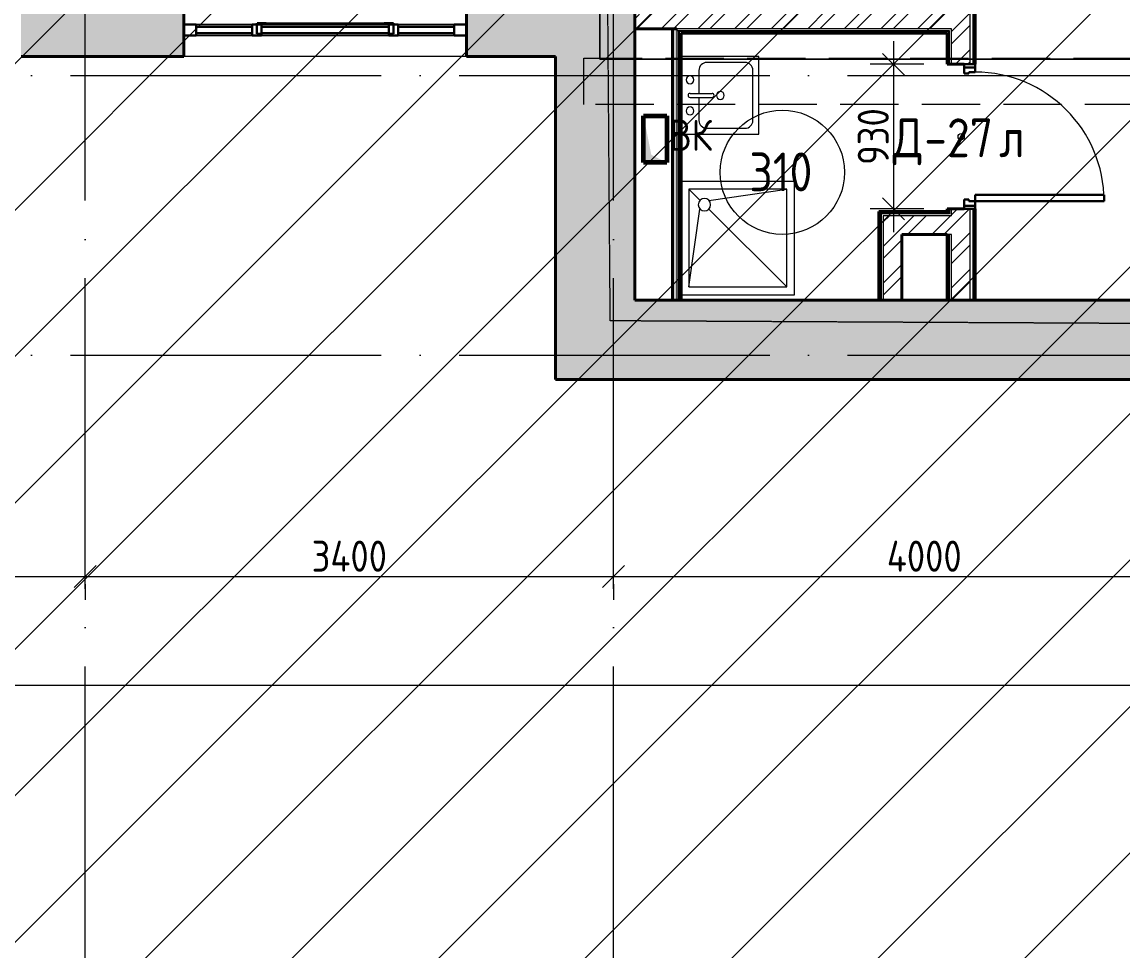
# Model space of a CAD drawing. Header units: millimetres. Extents: x -269164 to 430575, y -569542 to 36130.
# Drawn here: x 216786 to 223865, y -434145 to -428171 of the extents above; entities that cross this region are included whole.
import ezdxf

# ---------------------------------------------------------------- set-up
doc = ezdxf.new("R2010")
doc.units = ezdxf.units.MM
for name, pattern in [('ADSK_Линия сетки', [25, 20, -2.5, 0, -2.5]), ('ADSK_Сверху', [4.5, 3, -1.5]), ('GOST2.303 4', [7, 5, -2, 0])]:
    doc.linetypes.add(name, pattern=pattern)
for name, color, linetype, lineweight in [('_ Окна', 7, 'Continuous', 30), ('Аннотация', 7, 'Continuous', 9), ('Витраж', 7, 'Continuous', 18), ('Двери', 7, 'Continuous', 18), ('Каркас', 7, 'Continuous', 18), ('Марки дверей', 7, 'Continuous', 20), ('Марки помещений', 7, 'Continuous', 20), ('Окна', 7, 'Continuous', 18), ('Оси', 7, 'Continuous', 9), ('Панели витража', 7, 'Continuous', 18), ('Перекрытие', 7, 'Continuous', 18), ('Размеры', 7, 'Continuous', 9), ('Сантехника', 7, 'Continuous', 18), ('Стены внутренние', 7, 'Continuous', 18), ('Стены наружные', 7, 'Continuous', 18), ('Стены штриховка', 7, 'Continuous', 18), ('Узлы', 7, 'Continuous', 18)]:
    doc.layers.add(name, color=color, linetype=linetype, lineweight=lineweight)
doc.layers.add('Линии', color=7, linetype='Continuous', lineweight=9, true_color=0x00a600)
doc.styles.add('GOST Common', font='GOST_Common.ttf', dxfattribs={"width": 0.9, "height": 200})
doc.styles.add('GOST Common_1', font='GOST_Common.ttf', dxfattribs={"width": 0.9, "height": 350})
doc.styles.add('GOST Common_2', font='GOST_Common.ttf', dxfattribs={"width": 0.9, "height": 250})
doc.dimstyles.new('ADSK_Основной_2_5_мм', dxfattribs={"dimscale": 304.8, "dimtxt": 251.428749, "dimasz": 0.463911, "dimexe": 0.492126, "dimexo": 0.492126, "dimgap": 0.098425, "dimtad": 1, "dimdec": 1, "dimrnd": 0.1, "dimdsep": 46, "dimtxsty": 'GOST Common', "dimblk1": 'OBLIQUE', "dimblk2": 'OBLIQUE', "dimsah": 1, "dimcen": 0.09, "dimdle": 0.492126, "dimazin": 2, "dimtfac": 1, "dimtdec": 4, "dimtix": 1, "dimtmove": 0, "dimatfit": 3, "dimfxl": 1, "dimtvp": 1, "dimtfill": 1, "dimtolj": 1, "dimtzin": 0, "dimlwd": 20, "dimlwe": 20, "dimarcsym": 2})
doc.dimstyles.new('ADSK_Основной_2_мм_Округление_до_1_мм', dxfattribs={"dimscale": 304.8, "dimtxt": 201.142999, "dimasz": 0.463911, "dimexe": 0.492126, "dimexo": 0.492126, "dimgap": 0.098425, "dimtad": 1, "dimdec": 0, "dimdsep": 46, "dimtxsty": 'GOST Common', "dimblk1": 'OBLIQUE', "dimblk2": 'OBLIQUE', "dimsah": 1, "dimcen": 0.09, "dimdle": 0.492126, "dimazin": 2, "dimtfac": 1, "dimtdec": 4, "dimtix": 1, "dimtmove": 0, "dimatfit": 3, "dimfxl": 1, "dimtvp": 1, "dimtolj": 1, "dimtzin": 0, "dimlwd": 20, "dimlwe": 20, "dimarcsym": 2})
pattern_1 = [(45, (178182.9, -430621.92), (-117.8655, 117.8655), []), (45, (178261.48, -430621.92), (-117.8655, 117.8655), [])]

# ---------------------------------------------------------------- blocks, each defined once
blk = doc.blocks.new('ADSK_БалкаЖБ_Прямоугольная - 350х340мм-851147-03 План 3-го этажа маркировочный')
at = {"layer": 'Каркас', "color": 253, "linetype": 'ADSK_Сверху', "true_color": 0xaaaaaa}
for p, q in [((-3639.3, 175), (-3639.3, -175)), ((-3639.3, 175), (3639.3, 175)), ((3639.3, -175), (3639.3, 175)), ((-3639.3, -175), (3639.3, -175))]:
    blk.add_line(p, q, dxfattribs=at)
at = {"layer": 'Каркас', "color": 253, "linetype": 'ADSK_Сверху', "true_color": 0xb2b2b2}
for p, q in [((-3639.3, -175), (-3639.3, 175)), ((3639.3, 175), (-3639.3, 175)), ((3639.3, 175), (3639.3, -146.9)), ((-3639.3, -175), (3590, -175))]:
    blk.add_line(p, q, dxfattribs=at)
blk = doc.blocks.new('Прямоугольный импост - 70х20_60мм-1225109-03 План 3-го этажа маркировочный')
at = {"layer": 'Витраж', "color": 253, "linetype": 'ADSK_Сверху', "true_color": 0xaaaaaa}
for p, q in [((39644.1, 2434.5), (39644.1, 2364.5)), ((39724.1, 2434.5), (39644.1, 2434.5)), ((40114.1, 2434.5), (40084.1, 2434.5)), ((39724.1, 2364.5), (39644.1, 2364.5)), ((40114.1, 2364.5), (40084.1, 2364.5))]:
    blk.add_line(p, q, dxfattribs=at)
blk = doc.blocks.new('Прямоугольный импост - 70х20_60мм-1424711-03 План 3-го этажа маркировочный')
at = {"layer": 'Витраж', "color": 253, "linetype": 'ADSK_Сверху', "true_color": 0xaaaaaa}
for p, q in [((-80, 35), (0, 35)), ((0, 35), (0, -35)), ((0, -35), (-80, -35))]:
    blk.add_line(p, q, dxfattribs=at)
blk = doc.blocks.new('Прямоугольный импост - 70х20_60мм-1424712-03 План 3-го этажа маркировочный')
at = {"layer": 'Витраж', "color": 253, "linetype": 'ADSK_Сверху', "true_color": 0xaaaaaa}
for p, q in [((0, 35), (-80, 35)), ((0, -35), (0, 35)), ((-80, -35), (0, -35))]:
    blk.add_line(p, q, dxfattribs=at)
blk = doc.blocks.new('Прямоугольный импост - 70х20_60мм-1225111-03 План 3-го этажа маркировочный')
at = {"layer": 'Витраж', "color": 253, "linetype": 'ADSK_Сверху', "true_color": 0xaaaaaa}
for p, q in [((40144.1, 2434.5), (40114.1, 2434.5)), ((40994.1, 2434.5), (40964.1, 2434.5)), ((40144.1, 2364.5), (40114.1, 2364.5)), ((40994.1, 2364.5), (40964.1, 2364.5))]:
    blk.add_line(p, q, dxfattribs=at)
blk = doc.blocks.new('Витраж-тент со смещением вовне - 60мм 30 сдвиг-1466942-03 План 3-го этажа маркировочный')
at = {"layer": '_ Окна', "color": 253, "linetype": 'ADSK_Сверху', "true_color": 0xaaaaaa}
for p, q in [((-440, 25), (-440, -45)), ((-440, 25), (-410, 25)), ((-440, -45), (-440, 25)), ((440, 25), (410, 25)), ((440, -45), (440, 25)), ((440, -45), (440, 25)), ((-380, -45), (-440, -45)), ((-380, -35), (-380, -45)), ((380, -35), (380, -45)), ((380, -45), (440, -45))]:
    blk.add_line(p, q, dxfattribs=at)
at = {"layer": 'Окна', "color": 253, "linetype": 'ADSK_Сверху', "true_color": 0xaaaaaa}
blk.add_line((-380, -45), (380, -45), dxfattribs=at)
blk = doc.blocks.new('Прямоугольный импост - 70х20_60мм-1225113-03 План 3-го этажа маркировочный')
at = {"layer": 'Витраж', "color": 253, "linetype": 'ADSK_Сверху', "true_color": 0xaaaaaa}
for p, q in [((41024.1, 2434.5), (40994.1, 2434.5)), ((41464.1, 2434.5), (41384.1, 2434.5)), ((41464.1, 2364.5), (41464.1, 2434.5)), ((41024.1, 2364.5), (40994.1, 2364.5)), ((41464.1, 2364.5), (41384.1, 2364.5))]:
    blk.add_line(p, q, dxfattribs=at)
blk = doc.blocks.new('Прямоугольный импост - 70х60мм-1424709-03 План 3-го этажа маркировочный')
at = {"layer": 'Витраж', "color": 253, "linetype": 'ADSK_Сверху', "true_color": 0xaaaaaa}
for p, q in [((-30, 35), (30, 35)), ((30, -35), (-30, -35))]:
    blk.add_line(p, q, dxfattribs=at)
blk = doc.blocks.new('Прямоугольный импост - 70х60мм-1225009-03 План 3-го этажа маркировочный')
at = {"layer": 'Витраж', "color": 253, "linetype": 'ADSK_Сверху', "true_color": 0xaaaaaa}
for p, q in [((41024.1, 2434.5), (41024.1, 2364.5)), ((41384.1, 2434.5), (41024.1, 2434.5)), ((41384.1, 2364.5), (41384.1, 2434.5)), ((41384.1, 2364.5), (41024.1, 2364.5))]:
    blk.add_line(p, q, dxfattribs=at)
blk = doc.blocks.new('Прямоугольный импост - 70х60мм-1242018-03 План 3-го этажа маркировочный')
at = {"layer": 'Витраж', "color": 253, "linetype": 'ADSK_Сверху', "true_color": 0xaaaaaa}
for p, q in [((40144.1, 2434.5), (40144.1, 2364.5)), ((40964.1, 2434.5), (40144.1, 2434.5)), ((40964.1, 2364.5), (40964.1, 2434.5)), ((40964.1, 2364.5), (40144.1, 2364.5))]:
    blk.add_line(p, q, dxfattribs=at)
blk = doc.blocks.new('Системная панель - _AR_Стекло_40мм_привязка по центру-V6-03 План 3-го этажа маркировочный')
at = {"layer": 'Панели витража', "lineweight": 30}
for p, q in [((180, 20), (-180, 20)), ((-180, 20), (-180, -20)), ((180, -20), (180, 20)), ((-180, -20), (180, -20))]:
    blk.add_line(p, q, dxfattribs=at)
blk = doc.blocks.new('Прямоугольный импост - 70х40_60мм-V7-03 План 3-го этажа маркировочный')
at = {"layer": 'Витраж'}
for p, q in [((41024.1, 2434.5), (41384.1, 2434.5)), ((41024.1, 2364.5), (41384.1, 2364.5))]:
    blk.add_line(p, q, dxfattribs=at)
blk = doc.blocks.new('Прямоугольный импост - 70х20_60мм-1236776-03 План 3-го этажа маркировочный')
at = {"layer": 'Витраж', "lineweight": 30}
for p, q in [((-80, 35), (0, 35)), ((-80, -35), (-80, 35)), ((0, 35), (0, -35)), ((0, -35), (-80, -35))]:
    blk.add_line(p, q, dxfattribs=at)
blk = doc.blocks.new('Прямоугольный импост - 70х20_60мм-1236778-03 План 3-го этажа маркировочный')
at = {"layer": 'Витраж', "lineweight": 30}
for p, q in [((0, 35), (-80, 35)), ((-80, 35), (-80, -35)), ((0, -35), (0, 35)), ((-80, -35), (0, -35))]:
    blk.add_line(p, q, dxfattribs=at)
blk = doc.blocks.new('Прямоугольный импост - 70х40_60мм-V8-03 План 3-го этажа маркировочный')
at = {"layer": 'Витраж'}
for p, q in [((39724.1, 2434.5), (40084.1, 2434.5)), ((39724.1, 2364.5), (40084.1, 2364.5))]:
    blk.add_line(p, q, dxfattribs=at)
blk = doc.blocks.new('Системная панель - _AR_Стекло_40мм_привязка по центру-1261423-03 План 3-го этажа маркировочный')
at = {"layer": 'Панели витража', "lineweight": 30}
for p, q in [((410, 20), (-410, 20)), ((-410, 20), (-410, -20)), ((410, -20), (410, 20)), ((-410, -20), (410, -20))]:
    blk.add_line(p, q, dxfattribs=at)
blk = doc.blocks.new('Прямоугольный импост - 70х40_60мм-1229822-03 План 3-го этажа маркировочный')
at = {"layer": 'Витраж'}
for p, q in [((40144.1, 2434.5), (40964.1, 2434.5)), ((40144.1, 2364.5), (40964.1, 2364.5))]:
    blk.add_line(p, q, dxfattribs=at)
blk = doc.blocks.new('Прямоугольный импост - 70х60мм-1236773-03 План 3-го этажа маркировочный')
at = {"layer": 'Витраж', "lineweight": 30}
for p, q in [((-30, 35), (30, 35)), ((-30, -35), (-30, 35)), ((30, 35), (30, -35)), ((30, -35), (-30, -35))]:
    blk.add_line(p, q, dxfattribs=at)
blk = doc.blocks.new('AC_Дверь_Однопольная - Д-27л 930х2200h-2080604-03 План 3-го этажа маркировочный')
at = {"layer": 'Двери', "lineweight": 30}
for p, q in [((415, 920), (375, 920)), ((375, 920), (375, 90)), ((415, 90), (415, 920)), ((-445, 90), (-465, 90)), ((-465, 90), (-465, 20)), ((-415, 90), (-445, 90)), ((-445, 90), (-445, 20)), ((-445, 20), (-445, 90)), ((-415, 50), (-415, 90)), ((375, 90), (415, 90)), ((445, 90), (415, 90)), ((415, 90), (415, 50)), ((445, 20), (445, 90)), ((465, 90), (445, 90)), ((445, 90), (445, 20)), ((465, 20), (465, 90)), ((-465, 20), (-445, 20)), ((-445, 20), (-405, 20)), ((-405, 50), (-415, 50)), ((-405, 20), (-405, 50)), ((415, 50), (405, 50)), ((405, 50), (405, 20)), ((405, 20), (445, 20)), ((445, 20), (465, 20))]:
    blk.add_line(p, q, dxfattribs=at)
at = {"layer": 'Двери'}
blk.add_arc((415, 90), 830, 90, 180, dxfattribs=at)
blk = doc.blocks.new('Кухонная мойка-Одиночная - 500 x 500 мм-1924934-03 План 3-го этажа маркировочный')
at = {"layer": 'Сантехника'}
for p, q in [((-234.3, 252.3), (-234.3, -247.7)), ((265.7, -247.7), (265.7, 252.3)), ((3, 195.2), (3, 53.1)), ((28.4, 195.2), (28.4, 53.1)), ((-196.2, 87.2), (-196.2, -158.8)), ((3, 138), (-145.4, 138)), ((176.8, 138), (28.4, 138)), ((227.6, -158.8), (227.6, 87.2)), ((-145.4, -209.6), (176.8, -209.6)), ((-234.3, -247.7), (265.7, -247.7))]:
    blk.add_line(p, q, dxfattribs=at)
for centre, radius, start, end in [((-84.3, 195.2), 25.4, 360, 180), ((115.7, 195.2), 25.4, 360, 180), ((-84.3, 195.2), 25.4, 180, 0), ((15.7, 195.2), 12.7, 360, 180), ((115.7, 195.2), 25.4, 180, 0), ((-145.4, 87.2), 50.8, 90, 180), ((176.8, 87.2), 50.8, 360, 90), ((15.7, 0), 25.4, 360, 180), ((15.7, 0), 25.4, 180, 0), ((15.7, 53.1), 12.7, 180, 0), ((-145.4, -158.8), 50.8, 180, 270), ((176.8, -158.8), 50.8, 270, 0)]:
    blk.add_arc(centre, radius, start, end, dxfattribs=at)
blk = doc.blocks.new('Душевая кабинка-2D - 730кв-1928972-03 План 3-го этажа маркировочный')
at = {"layer": 'Сантехника'}
for p, q in [((730, 0), (0, 0)), ((730, -730), (730, 0)), ((50, -50), (50, -680)), ((680, -50), (50, -50)), ((680, -680), (680, -50)), ((50, -680), (680, -680)), ((0, -730), (730, -730))]:
    blk.add_line(p, q, dxfattribs=at)
at = {"layer": 'Сантехника', "lineweight": 9}
for p, q in [((122.4, -122.4), (50, -50)), ((177.6, -122.4), (680, -50)), ((50, -680), (121.1, -178.9)), ((680, -680), (178.9, -178.9))]:
    blk.add_line(p, q, dxfattribs=at)
at = {"layer": 'Сантехника'}
for start, end in [(0, 180), (180, 0)]:
    blk.add_arc((150, -150), 40, start, end, dxfattribs=at)
blk = doc.blocks.new('ADSK_Марка_Помещение_ОдноЗначение - Номер-247393-03 План 3-го этажа маркировочный')
at = {"layer": 'Марки помещений'}
blk.add_circle((0, 0), 4, dxfattribs=at)
blk = doc.blocks.new('_Oblique')
at = {"color": 0, "linetype": 'ByBlock', "lineweight": -2}
blk.add_line((-0.5, -0.5), (0.5, 0.5), dxfattribs=at)
blk = doc.blocks.new('*D10039')
at = {"layer": 'Defpoints', "color": 0, "lineweight": 40, "transparency": 16777216}
for p in [(209292.8, -431639.8), (217192.8, -431639.8), (217192.8, -431739.8)]:
    blk.add_point(p, dxfattribs=at)
at = {"layer": 'Размеры', "color": 0, "lineweight": 20, "transparency": 16777216}
for p, q in [((209142.8, -431739.8), (217342.8, -431739.8)), ((209292.8, -431789.8), (209292.8, -431889.8)), ((217192.8, -431789.8), (217192.8, -431889.8))]:
    blk.add_line(p, q, dxfattribs=at)
at = {"layer": 'Размеры', "color": 0, "lineweight": 20, "transparency": 16777216, "xscale": 141.4, "yscale": 141.4, "zscale": 141.4, "rotation": 180}
blk.add_blockref('_Oblique', (209292.8, -431739.8), dxfattribs=at)
at = {"layer": 'Размеры', "color": 0, "lineweight": 20, "transparency": 16777216, "xscale": 141.4, "yscale": 141.4, "zscale": 141.4}
blk.add_blockref('_Oblique', (217192.8, -431739.8), dxfattribs=at)
at = {"layer": 'Размеры', "color": 0, "lineweight": 20, "transparency": 16777216, "insert": (213242.8, -431609.8), "char_height": 200, "width": 756.843, "attachment_point": 5, "style": 'GOST Common', "bg_fill": 3, "box_fill_scale": 1.1, "bg_fill_color": 256, "bg_fill_true_color": 13158600, "bg_fill_transparency": 0}
blk.add_mtext('\\A1;7900', dxfattribs=at)
blk = doc.blocks.new('*D10040')
at = {"layer": 'Defpoints', "color": 0, "lineweight": 40, "transparency": 16777216}
for p in [(217192.8, -431639.8), (220592.8, -431639.8), (220592.8, -431739.8)]:
    blk.add_point(p, dxfattribs=at)
at = {"layer": 'Размеры', "color": 0, "lineweight": 20, "transparency": 16777216}
for p, q in [((217042.8, -431739.8), (220742.8, -431739.8)), ((217192.8, -431789.8), (217192.8, -431889.8)), ((220592.8, -431789.8), (220592.8, -431889.8))]:
    blk.add_line(p, q, dxfattribs=at)
at = {"layer": 'Размеры', "color": 0, "lineweight": 20, "transparency": 16777216, "xscale": 141.4, "yscale": 141.4, "zscale": 141.4, "rotation": 180}
blk.add_blockref('_Oblique', (217192.8, -431739.8), dxfattribs=at)
at = {"layer": 'Размеры', "color": 0, "lineweight": 20, "transparency": 16777216, "xscale": 141.4, "yscale": 141.4, "zscale": 141.4}
blk.add_blockref('_Oblique', (220592.8, -431739.8), dxfattribs=at)
at = {"layer": 'Размеры', "color": 0, "lineweight": 20, "transparency": 16777216, "insert": (218892.8, -431609.8), "char_height": 200, "width": 782.412, "attachment_point": 5, "style": 'GOST Common', "bg_fill": 3, "box_fill_scale": 1.1, "bg_fill_color": 256, "bg_fill_true_color": 13158600, "bg_fill_transparency": 0}
blk.add_mtext('\\A1;3400', dxfattribs=at)
blk = doc.blocks.new('*D10041')
at = {"layer": 'Defpoints', "color": 0, "lineweight": 40, "transparency": 16777216}
for p in [(220592.8, -431639.8), (224592.8, -431639.8), (224592.8, -431739.8)]:
    blk.add_point(p, dxfattribs=at)
at = {"layer": 'Размеры', "color": 0, "lineweight": 20, "transparency": 16777216}
for p, q in [((220442.8, -431739.8), (224742.8, -431739.8)), ((220592.8, -431789.8), (220592.8, -431889.8)), ((224592.8, -431789.8), (224592.8, -431889.8))]:
    blk.add_line(p, q, dxfattribs=at)
at = {"layer": 'Размеры', "color": 0, "lineweight": 20, "transparency": 16777216, "xscale": 141.4, "yscale": 141.4, "zscale": 141.4, "rotation": 180}
blk.add_blockref('_Oblique', (220592.8, -431739.8), dxfattribs=at)
at = {"layer": 'Размеры', "color": 0, "lineweight": 20, "transparency": 16777216, "xscale": 141.4, "yscale": 141.4, "zscale": 141.4}
blk.add_blockref('_Oblique', (224592.8, -431739.8), dxfattribs=at)
at = {"layer": 'Размеры', "color": 0, "lineweight": 20, "transparency": 16777216, "insert": (222592.8, -431609.8), "char_height": 200, "width": 782.412, "attachment_point": 5, "style": 'GOST Common', "bg_fill": 3, "box_fill_scale": 1.1, "bg_fill_color": 256, "bg_fill_true_color": 13158600, "bg_fill_transparency": 0}
blk.add_mtext('\\A1;4000', dxfattribs=at)
blk = doc.blocks.new('*D10051')
at = {"layer": 'Defpoints', "color": 0, "lineweight": 40, "transparency": 16777216}
for p in [(172242.8, -432339.8), (234092.8, -432339.8), (234092.8, -432439.8)]:
    blk.add_point(p, dxfattribs=at)
at = {"layer": 'Размеры', "color": 0, "lineweight": 20, "transparency": 16777216}
for p, q in [((172092.8, -432439.8), (234242.8, -432439.8)), ((172242.8, -432489.8), (172242.8, -432589.8)), ((234092.8, -432489.8), (234092.8, -432589.8))]:
    blk.add_line(p, q, dxfattribs=at)
at = {"layer": 'Размеры', "color": 0, "lineweight": 20, "transparency": 16777216, "xscale": 141.4, "yscale": 141.4, "zscale": 141.4, "rotation": 180}
blk.add_blockref('_Oblique', (172242.8, -432439.8), dxfattribs=at)
at = {"layer": 'Размеры', "color": 0, "lineweight": 20, "transparency": 16777216, "xscale": 141.4, "yscale": 141.4, "zscale": 141.4}
blk.add_blockref('_Oblique', (234092.8, -432439.8), dxfattribs=at)
at = {"layer": 'Размеры', "color": 0, "lineweight": 20, "transparency": 16777216, "insert": (203167.8, -432309.8), "char_height": 200, "width": 889.802, "attachment_point": 5, "style": 'GOST Common', "bg_fill": 3, "box_fill_scale": 1.1, "bg_fill_color": 256, "bg_fill_true_color": 13158600, "bg_fill_transparency": 0}
blk.add_mtext('\\A1;61850', dxfattribs=at)
blk = doc.blocks.new('ADSK_Марка_Дверь - Типоразмер_ADSK_Марка-58376-03 План 3-го этажа маркировочный')
at = {"layer": 'Марки дверей', "lineweight": 9}
blk.add_circle((0, 0), 0.2, dxfattribs=at)
blk = doc.blocks.new('*D10028')
at = {"layer": 'Defpoints', "color": 0, "lineweight": 40, "transparency": 16777216}
for p in [(222740.3, -428443.1), (222394.8, -429373.1), (222740.3, -429373.1)]:
    blk.add_point(p, dxfattribs=at)
at = {"layer": 'Размеры', "color": 0, "lineweight": 20, "transparency": 16777216}
for p, q in [((222394.8, -428293.1), (222394.8, -429523.1)), ((222590.3, -428443.1), (222244.8, -428443.1)), ((222590.3, -429373.1), (222244.8, -429373.1))]:
    blk.add_line(p, q, dxfattribs=at)
at = {"layer": 'Размеры', "color": 0, "lineweight": 20, "transparency": 16777216, "xscale": 141.4, "yscale": 141.4, "zscale": 141.4}
for p, rotation in [((222394.8, -428443.1), 90), ((222394.8, -429373.1), 270)]:
    blk.add_blockref('_Oblique', p, dxfattribs=dict(at, rotation=rotation))
at = {"layer": 'Размеры', "color": 0, "lineweight": 20, "transparency": 16777216, "insert": (222264.8, -428908.1), "char_height": 200, "width": 454.106, "attachment_point": 5, "rotation": 90, "style": 'GOST Common'}
blk.add_mtext('\\A1;930', dxfattribs=at)

msp = doc.modelspace()

# ---------------------------------------------------------------- hatches: boundary and pattern name
at = {"layer": 'Стены внутренние', "lineweight": 9}
h = msp.add_hatch(dxfattribs=at)
h.set_pattern_fill('FP_2', color=256, style=0, pattern_type=2)
h.set_pattern_definition(pattern_1)
h.paths.add_polyline_path([(220729.84, -428215.14), (221000.75, -428215.14), (221000.75, -428095.14), (220729.84, -428095.14), (220729.84, -428136.37)])
h = msp.add_hatch(dxfattribs=at)
h.set_pattern_fill('FP_2', color=256, style=0, pattern_type=2)
h.set_pattern_definition(pattern_1)
h.paths.add_polyline_path([(222888.25, -428215.14), (222888.25, -428095.14), (221000.75, -428095.14), (221000.75, -428215.14), (222870.22, -428215.14)])
at = {"layer": 'Стены внутренние'}
msp.add_hatch(color=256, dxfattribs=at).paths.add_polyline_path([(220973.25, -429961.69), (221000.25, -429961.69), (221000.25, -428215.14), (220973.25, -428215.14)])
at = {"layer": 'Стены внутренние', "lineweight": 9}
h = msp.add_hatch(dxfattribs=at)
h.set_pattern_fill('FP_2', color=256, style=0, pattern_type=2)
h.set_pattern_definition(pattern_1)
h.paths.add_polyline_path([(222870.22, -429961.69), (222888.25, -429961.69), (222888.25, -429373.14), (222768.25, -429373.14), (222768.25, -429961.69)])
h.paths.add_polyline_path([(222870.22, -428443.14), (222888.25, -428443.14), (222888.25, -428215.14), (222768.25, -428215.14), (222768.25, -428443.14), (222850.25, -428443.14)])
h = msp.add_hatch(dxfattribs=at)
h.set_pattern_fill('FP_2', color=256, style=0, pattern_type=2)
h.set_pattern_definition(pattern_1)
h.paths.add_polyline_path([(222740.25, -429538.06), (222768.25, -429538.06), (222768.25, -429418.06), (222328.25, -429418.06), (222328.25, -429538.06), (222448.25, -429538.06)])
h = msp.add_hatch(dxfattribs=at)
h.set_pattern_fill('FP_2', color=256, style=0, pattern_type=2)
h.set_pattern_definition(pattern_1)
h.paths.add_polyline_path([(222448.25, -429961.69), (222448.25, -429538.06), (222328.25, -429538.06), (222328.25, -429961.69)])
at = {"layer": 'Стены наружные', "true_color": 0xc0c0c0}
h = msp.add_hatch(color=9, dxfattribs=at)
h.paths.add_polyline_path([(205545.95, -428392.41), (206570.09, -428392.41), (206570.09, -427882.41), (205545.95, -427882.41), (205545.95, -428067.23)])
h.paths.add_polyline_path([(186455.9, -428392.41), (186848.19, -428392.41), (186848.19, -427882.41), (186455.9, -427882.41), (186455.9, -428035.43)])
h.paths.add_polyline_path([(214060.74, -428392.41), (214960.07, -428392.41), (214960.07, -427882.41), (214060.74, -427882.41), (214060.74, -428089.06)])
h.paths.add_polyline_path([(211240.14, -428392.41), (212240.74, -428392.41), (212240.74, -427882.41), (211240.14, -427882.41), (211240.14, -428089.06)])
h.paths.add_polyline_path([(216788.36, -428392.41), (217827.01, -428392.41), (217827.01, -427882.41), (216780.07, -427882.41), (216780.07, -428392.41)])
h.paths.add_polyline_path([(219647.01, -428392.41), (220729.84, -428392.41), (220729.84, -427882.41), (219647.01, -427882.41), (219647.01, -428089.06)])
h.paths.add_polyline_path([(198117.68, -428392.41), (198117.68, -427882.41), (197123.9, -427882.41), (197123.9, -428392.41)])
h.paths.add_polyline_path([(199937.68, -428392.41), (200945.96, -428392.41), (200945.96, -427882.41), (199937.68, -427882.41), (199937.68, -428067.23)])
h.paths.add_polyline_path([(202765.96, -428392.41), (203725.95, -428392.41), (203725.95, -427882.41), (202765.96, -427882.41), (202765.96, -428067.23)])
h.paths.add_polyline_path([(208390.09, -428392.41), (209420.14, -428392.41), (209420.14, -427882.41), (208390.09, -427882.41), (208390.09, -428067.23)])
h.paths.add_polyline_path([(194790.99, -428392.41), (195303.9, -428392.41), (195303.9, -427882.41), (194287.12, -427882.41), (194287.12, -428392.41), (194761.34, -428392.41)])
h.paths.add_polyline_path([(192460.92, -428392.41), (192467.12, -428392.41), (192467.12, -427882.41), (191474.09, -427882.41), (191474.09, -428392.41)])
h.paths.add_polyline_path([(188668.19, -428392.41), (189654.09, -428392.41), (189654.09, -427882.41), (188668.19, -427882.41), (188668.19, -428035.43)])
for points in [[(220219.84, -430471.69), (220729.84, -430471.69), (220729.84, -428392.41), (220219.84, -428392.41), (220219.84, -430427.12)], [(224897.51, -430471.69), (227606.31, -430471.69), (227606.31, -429961.69), (220729.84, -429961.69), (220729.84, -430471.69), (220842.93, -430471.69)]]:
    msp.add_hatch(color=9, dxfattribs=at).paths.add_polyline_path(points)
at = {"layer": 'Узлы', "true_color": 0x808080}
msp.add_hatch(color=8, dxfattribs=at).paths.add_polyline_path([(220936.83, -429075.68), (220836.33, -429026.19), (220786.83, -428775.68), (220786.83, -429075.68), (220842.93, -429075.68)])

# ---------------------------------------------------------------- linework, layer by layer
at = {"layer": 'Каркас', "color": 30, "linetype": 'GOST2.303 4', "ltscale": 75, "true_color": 0xf26722}
msp.add_lwpolyline([(220403.14, -428402.78), (227676.77, -428402.78), (227676.77, -428702.78), (220403.14, -428702.78), (220403.14, -428402.78)], dxfattribs=at)
at = {"layer": 'Линии', "lineweight": 60}
for p, q in [((220786.83, -428775.68), (220936.83, -428775.68)), ((220786.83, -429075.68), (220786.83, -428775.68)), ((220936.83, -428775.68), (220936.83, -429075.68)), ((220936.83, -429075.68), (220786.83, -429075.68))]:
    msp.add_line(p, q, dxfattribs=at)
at = {"layer": 'Оси', "linetype": 'ADSK_Линия сетки', "ltscale": 100}
for p, q in [((217192.82, -439320.18), (217192.82, -408953.12)), ((220592.82, -439320.18), (220592.82, -408953.12)), ((167096.68, -428515.13), (235324.62, -428515.13)), ((167096.68, -430315.13), (235324.62, -430315.13))]:
    msp.add_line(p, q, dxfattribs=at)
at = {"layer": 'Перекрытие', "color": 9, "linetype": 'ADSK_Сверху', "true_color": 0xaad4d4}
for p in [(220506.72, -421797.88), (227783.18, -430131.39)]:
    msp.add_line(p, (220569.93, -430094.64), dxfattribs=at)
at = {"layer": 'Стены внутренние', "lineweight": 40}
for p, q in [((222920.25, -428443.14), (222920.25, -427755.13)), ((221000.75, -428215.14), (220729.84, -428215.14)), ((220973.25, -428215.14), (220973.25, -429961.69)), ((221028.25, -429961.69), (221028.25, -428243.14)), ((221028.25, -428243.14), (222740.25, -428243.14)), ((222740.25, -428243.14), (222740.25, -428443.14)), ((222740.25, -428443.14), (222850.25, -428443.14)), ((222300.25, -429390.06), (222300.25, -429961.69)), ((222740.25, -429390.06), (222300.25, -429390.06)), ((222740.25, -429373.14), (222740.25, -429390.06)), ((222850.25, -429373.14), (222740.25, -429373.14)), ((222920.25, -429961.69), (222920.25, -429373.14)), ((222448.25, -429961.69), (222448.25, -429538.06)), ((222448.25, -429538.06), (222740.25, -429538.06)), ((222740.25, -429538.06), (222740.25, -429961.69)), ((220973.25, -429961.69), (221028.25, -429961.69)), ((222300.25, -429961.69), (222448.25, -429961.69)), ((222740.25, -429961.69), (222918.25, -429961.69))]:
    msp.add_line(p, q, dxfattribs=at)
at = {"layer": 'Стены наружные', "lineweight": 40}
for p, q in [((217827.01, -428392.41), (217827.01, -427882.41)), ((219647.01, -427882.41), (219647.01, -428392.41)), ((220729.84, -429961.69), (220729.84, -427882.41)), ((216780.07, -428392.41), (217827.01, -428392.41)), ((219647.01, -428392.41), (220219.84, -428392.41)), ((220219.84, -428392.41), (220219.84, -430471.69)), ((220973.25, -429961.69), (220729.84, -429961.69)), ((222300.25, -429961.69), (221028.25, -429961.69)), ((222740.25, -429961.69), (222448.25, -429961.69)), ((227606.31, -429961.69), (222920.25, -429961.69)), ((220219.84, -430471.69), (228116.31, -430471.69))]:
    msp.add_line(p, q, dxfattribs=at)
at = {"layer": 'Стены наружные'}
msp.add_line((219647.01, -428392.41), (217827.01, -428392.41), dxfattribs=at)
at = {"layer": 'Стены штриховка'}
for p, q in [((222908.25, -428443.14), (222908.25, -427755.13)), ((222888.25, -428443.14), (222888.25, -428095.14)), ((222918.25, -428443.14), (222918.25, -428065.14)), ((221000.25, -428215.14), (221000.25, -429961.69)), ((222755.25, -428228.14), (221000.25, -428228.14)), ((222768.25, -428215.14), (221000.75, -428215.14)), ((221013.25, -429961.69), (221013.25, -428228.14)), ((221019.25, -429961.69), (221019.25, -428228.14)), ((221028.25, -428234.14), (221028.25, -428228.14)), ((222749.25, -428234.14), (221028.25, -428234.14)), ((222749.25, -428443.14), (222749.25, -428234.14)), ((222755.25, -428443.14), (222755.25, -428228.14)), ((222768.25, -428443.14), (222768.25, -428215.14)), ((222309.25, -429399.06), (222309.25, -429961.69)), ((222755.25, -429399.06), (222309.25, -429399.06)), ((222315.25, -429405.06), (222315.25, -429961.69)), ((222755.25, -429405.06), (222315.25, -429405.06)), ((222755.25, -429390.06), (222740.25, -429390.06)), ((222749.25, -429390.06), (222749.25, -429373.14)), ((222755.25, -429373.14), (222755.25, -429405.06)), ((222768.25, -429418.06), (222768.25, -429373.14)), ((222888.25, -429961.69), (222888.25, -429373.14)), ((222908.25, -429961.69), (222908.25, -429373.14)), ((222918.25, -429961.69), (222918.25, -429373.14)), ((222328.25, -429418.06), (222328.25, -429961.69)), ((222768.25, -429418.06), (222328.25, -429418.06)), ((222768.25, -429538.06), (222740.25, -429538.06)), ((222749.25, -429961.69), (222749.25, -429538.06)), ((222755.25, -429961.69), (222755.25, -429538.06)), ((222768.25, -429961.69), (222768.25, -429538.06)), ((222918.25, -429961.69), (222920.25, -429961.69))]:
    msp.add_line(p, q, dxfattribs=at)

# ---------------------------------------------------------------- block references
at = {"layer": '_ Окна', "color": 253, "linetype": 'ADSK_Сверху', "true_color": 0xaaaaaa, "rotation": 180}
msp.add_blockref('Витраж-тент со смещением вовне - 60мм 30 сдвиг-1466942-03 План 3-го этажа маркировочный', (218737.01, -428222.41), dxfattribs=at)
at = {"layer": 'Витраж', "color": 253, "linetype": 'ADSK_Сверху', "true_color": 0xaaaaaa}
for name, p in [('Прямоугольный импост - 70х20_60мм-1225109-03 План 3-го этажа маркировочный', (178182.91, -430621.92)), ('Прямоугольный импост - 70х60мм-1225009-03 План 3-го этажа маркировочный', (176882.91, -430621.92)), ('Прямоугольный импост - 70х20_60мм-1225111-03 План 3-го этажа маркировочный', (178182.91, -430621.92)), ('Прямоугольный импост - 70х60мм-1242018-03 План 3-го этажа маркировочный', (178182.91, -430621.92)), ('Прямоугольный импост - 70х20_60мм-1225113-03 План 3-го этажа маркировочный', (178182.91, -430621.92)), ('Прямоугольный импост - 70х60мм-1225009-03 План 3-го этажа маркировочный', (178182.91, -430621.92)), ('Прямоугольный импост - 70х20_60мм-1424712-03 План 3-го этажа маркировочный', (219647.01, -428222.41))]:
    msp.add_blockref(name, p, dxfattribs=at)
at = {"layer": 'Витраж', "color": 253, "linetype": 'ADSK_Сверху', "true_color": 0xaaaaaa, "extrusion": (0, 0, -1)}
for name, p in [('Прямоугольный импост - 70х20_60мм-1424711-03 План 3-го этажа маркировочный', (-217827.01, -428222.41)), ('Прямоугольный импост - 70х60мм-1424709-03 План 3-го этажа маркировочный', (-218297.01, -428222.41)), ('Прямоугольный импост - 70х60мм-1424709-03 План 3-го этажа маркировочный', (-219177.01, -428222.41))]:
    msp.add_blockref(name, p, dxfattribs=at)
at = {"layer": 'Витраж', "extrusion": (0, 0, -1)}
for name, p in [('Прямоугольный импост - 70х20_60мм-1236776-03 План 3-го этажа маркировочный', (-217827.01, -428222.41)), ('Прямоугольный импост - 70х60мм-1236773-03 План 3-го этажа маркировочный', (-218297.01, -428222.41)), ('Прямоугольный импост - 70х60мм-1236773-03 План 3-го этажа маркировочный', (-219177.01, -428222.41))]:
    msp.add_blockref(name, p, dxfattribs=at)
at = {"layer": 'Витраж'}
for name, p in [('Прямоугольный импост - 70х40_60мм-V8-03 План 3-го этажа маркировочный', (178182.91, -430621.92)), ('Прямоугольный импост - 70х40_60мм-1229822-03 План 3-го этажа маркировочный', (178182.91, -430621.92)), ('Прямоугольный импост - 70х40_60мм-V7-03 План 3-го этажа маркировочный', (178182.91, -430621.92)), ('Прямоугольный импост - 70х20_60мм-1236778-03 План 3-го этажа маркировочный', (219647.01, -428222.41))]:
    msp.add_blockref(name, p, dxfattribs=at)
at = {"layer": 'Двери', "rotation": 270}
msp.add_blockref('AC_Дверь_Однопольная - Д-27л 930х2200h-2080604-03 План 3-го этажа маркировочный', (222830.25, -428908.14), dxfattribs=at)
at = {"layer": 'Каркас', "color": 253, "linetype": 'ADSK_Сверху', "true_color": 0xaaaaaa, "rotation": 180}
msp.add_blockref('ADSK_БалкаЖБ_Прямоугольная - 350х340мм-851147-03 План 3-го этажа маркировочный', (224144.43, -428235.26), dxfattribs=at)
at = {"layer": 'Марки дверей', "xscale": 99.99999999999993, "yscale": 99.99999999999993, "zscale": 99.99999999999993}
msp.add_blockref('ADSK_Марка_Дверь - Типоразмер_ADSK_Марка-58376-03 План 3-го этажа маркировочный', (222830.25, -428908.14), dxfattribs=at)
at = {"layer": 'Марки помещений', "xscale": 99.99999999999993, "yscale": 99.99999999999993, "zscale": 99.99999999999993}
msp.add_blockref('ADSK_Марка_Помещение_ОдноЗначение - Номер-247393-03 План 3-го этажа маркировочный', (221679.33, -429138.43), dxfattribs=at)
at = {"layer": 'Панели витража', "rotation": 180}
for name, p in [('Системная панель - _AR_Стекло_40мм_привязка по центру-V6-03 План 3-го этажа маркировочный', (218087.01, -428222.41)), ('Системная панель - _AR_Стекло_40мм_привязка по центру-1261423-03 План 3-го этажа маркировочный', (218737.01, -428222.41)), ('Системная панель - _AR_Стекло_40мм_привязка по центру-V6-03 План 3-го этажа маркировочный', (219387.01, -428222.41))]:
    msp.add_blockref(name, p, dxfattribs=at)
at = {"layer": 'Сантехника', "rotation": 89.9999999999998}
msp.add_blockref('Кухонная мойка-Одиночная - 500 x 500 мм-1924934-03 План 3-го этажа маркировочный', (221280.6, -428658.83), dxfattribs=at)
at = {"layer": 'Сантехника'}
msp.add_blockref('Душевая кабинка-2D - 730кв-1928972-03 План 3-го этажа маркировочный', (221028.25, -429196.69), dxfattribs=at)

# ---------------------------------------------------------------- texts
at = {"layer": 'Аннотация', "insert": (220951.76, -428799.59), "char_height": 200, "width": 360.7594, "attachment_point": 1, "style": 'GOST Common_1'}
msp.add_mtext('ВК', dxfattribs=at)
at = {"layer": 'Марки дверей', "lineweight": 9, "char_height": 250, "attachment_point": 1, "style": 'GOST Common_2'}
for s, insert, width in [('\\fGOST Common|b0|i0|c204|p34|;\\W.9;Д', (222390.42, -428791.13), 245.3164), ('-27', (222592.83, -428791.13), 584.4302), ('\\fGOST Common|b0|i0|c204|p34|;\\W.9;л', (223075.03, -428791.13), 194.8101)]:
    msp.add_mtext(s, dxfattribs=dict(at, insert=insert, width=width))
at = {"layer": 'Марки помещений', "lineweight": 9, "insert": (221467.37, -429010.7), "char_height": 250, "width": 526.7087, "attachment_point": 1, "style": 'GOST Common_2'}
msp.add_mtext('310', dxfattribs=at)

# ---------------------------------------------------------------- dimensions: what is measured, and where the dimension line sits
at = {"layer": 'Размеры', "lineweight": 20}
dim = msp.add_linear_dim(base=(222394.85, -429373.14), p1=(222740.25, -428443.14), p2=(222740.25, -429373.14), angle=90, dimstyle='ADSK_Основной_2_мм_Округление_до_1_мм', override={"dimpost": '<>', "dimfxl": 930}, dxfattribs=at)
dim.commit()
dim.dimension.update_dxf_attribs({"geometry": '*D10028', "text_midpoint": (222264.85, -428908.14)})

# ---------------------------------------------------------------- next in the draw order: dimensions: what is measured, and where the dimension line sits
for base, p1, p2, override, picture, middle in [((217192.82, -431739.81), (209292.82, -431639.83), (217192.82, -431639.83), {"dimpost": '<>', "dimfxl": 7900}, '*D10039', (213242.82, -431609.81)), ((234092.82, -432439.81), (172242.82, -432339.83), (234092.82, -432339.83), {"dimpost": '<>', "dimfxl": 61850}, '*D10051', (203167.82, -432309.81))]:
    dim = msp.add_linear_dim(base=base, p1=p1, p2=p2, dimstyle='ADSK_Основной_2_5_мм', override=override, dxfattribs=at)
    dim.commit()
    dim.dimension.update_dxf_attribs({"geometry": picture, "text_midpoint": middle})

# ---------------------------------------------------------------- next in the draw order: dimensions: what is measured, and where the dimension line sits
dim = msp.add_linear_dim(base=(220592.82, -431739.81), p1=(217192.82, -431639.83), p2=(220592.82, -431639.83), dimstyle='ADSK_Основной_2_5_мм', override={"dimpost": '<>', "dimfxl": 3400}, dxfattribs=at)
dim.commit()
dim.dimension.update_dxf_attribs({"geometry": '*D10040', "text_midpoint": (218892.82, -431609.81)})

# ---------------------------------------------------------------- next in the draw order: dimensions: what is measured, and where the dimension line sits
dim = msp.add_linear_dim(base=(224592.82, -431739.81), p1=(220592.82, -431639.83), p2=(224592.82, -431639.83), dimstyle='ADSK_Основной_2_5_мм', override={"dimpost": '<>', "dimfxl": 4000}, dxfattribs=at)
dim.commit()
dim.dimension.update_dxf_attribs({"geometry": '*D10041', "text_midpoint": (222592.82, -431609.81)})

# ---------------------------------------------------------------- next in the draw order: hatches: boundary and pattern name
at = {"lineweight": 13, "true_color": 0x636466}
h = msp.add_hatch(dxfattribs=at)
h.set_pattern_fill('ANSI31', color=251, scale=210)
h.set_pattern_definition([(45, (-1914008.9, -109463.3), (-471.46345, 471.46345), [])])
h.paths.add_polyline_path([(234958.19, -379662.32), (191467.82, -379662.32), (191467.82, -437206.01), (234958.19, -437206.01)])

doc.saveas('drawing.dxf')
